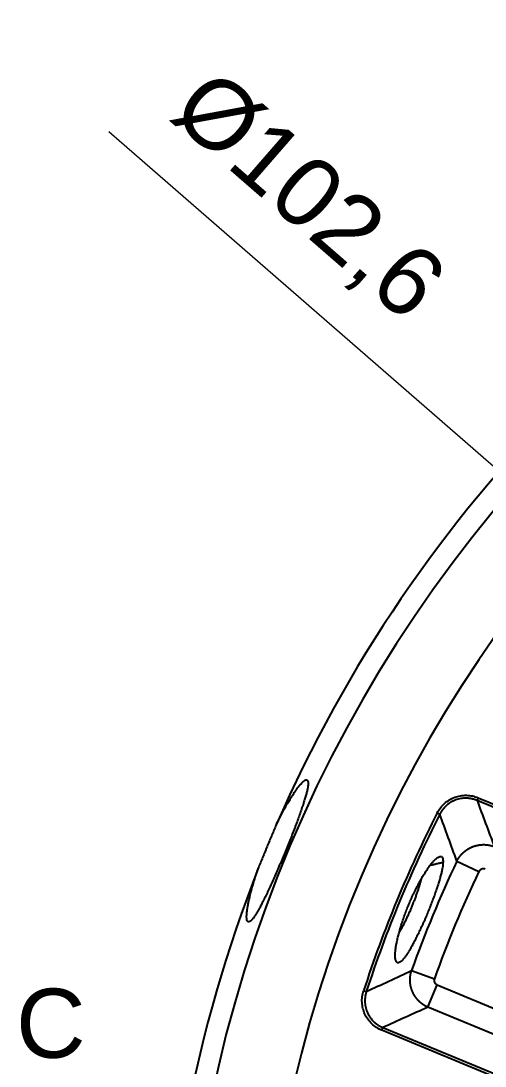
# Model space of a CAD drawing. Header units: millimetres. Extents: x 18 to 755, y 19 to 576.
# Drawn here: x 443.8 to 490.9, y 267.4 to 373.3 of the extents above; entities that cross this region are included whole.
import ezdxf

# ---------------------------------------------------------------- set-up
doc = ezdxf.new("R2010")
doc.units = ezdxf.units.MM
doc.layers.add('1', color=7, linetype='Continuous', true_color=0xffffff)
doc.styles.add('Arial', font='Arial')
doc.dimstyles.get("Standard").update_dxf_attribs({"dimtxt": 0.18, "dimasz": 0.18, "dimexe": 0.18, "dimexo": 0.0625, "dimgap": 0.09, "dimtad": 0, "dimtih": 1, "dimtoh": 1, "dimdec": 4, "dimzin": 0, "dimdsep": 46, "dimtxsty": 'Standard', "dimcen": 0.09, "dimadec": 0, "dimazin": 0, "dimtfac": 1, "dimtdec": 4, "dimtofl": 0, "dimtmove": 0, "dimatfit": 3, "dimfxl": 1, "dimtolj": 1, "dimtzin": 0, "dimarcsym": 0})

# ---------------------------------------------------------------- blocks, each defined once
blk = doc.blocks.new('_U10')
at = {"layer": '1', "color": 18, "linetype": 'Continuous', "lineweight": 13}
for p, q in [((558.47, 270.15), (452.72, 362.1)), ((635.91, 202.82), (558.47, 270.15)), ((635.91, 202.82), (563.75, 265.56))]:
    blk.add_line(p, q, dxfattribs=at)
at = {"layer": '1', "color": 18}
for points in [[(564.52, 266.44), (562.99, 264.68), (558.47, 270.15)], [(629.86, 206.53), (631.39, 208.29), (635.91, 202.82)]]:
    blk.add_solid(points, dxfattribs=at)
at = {"layer": 'Defpoints', "color": 0}
for p in [(558.47, 270.15), (635.91, 202.82)]:
    blk.add_point(p, dxfattribs=at)
at = {"layer": '1', "color": 18, "lineweight": -3, "insert": (463.32, 368.96), "char_height": 7, "attachment_point": 1, "rotation": 318.9921, "style": 'Arial'}
blk.add_mtext('\\A1;%%c102,6', dxfattribs=at)

msp = doc.modelspace()

# ---------------------------------------------------------------- linework, layer by layer
at = {"layer": '1', "color": 7, "lineweight": -3}
for p, q in [((490.16, 294.62), (490.05, 294.35)), ((490.16, 294.62), (521.94, 281.46)), ((521.83, 281.18), (490.05, 294.35)), ((486.02, 293.09), (486.28, 292.96)), ((488.01, 288.2), (490.24, 287.15)), ((483.42, 277.11), (485.74, 276.28)), ((485.07, 273.39), (486.01, 275.66)), ((486.01, 275.66), (545.82, 250.89)), ((478.55, 275.06), (478.83, 274.97)), ((544.88, 248.61), (485.07, 273.39)), ((480.4, 271.05), (480.51, 271.33)), ((480.51, 271.33), (512.29, 258.16)), ((512.18, 257.89), (480.4, 271.05))]:
    msp.add_line(p, q, dxfattribs=at)
for radius, start, end in [(136.86, 90, 270), (129, 90, 270), (139, 113.4805, 156.5195), (124.75, 153.015, 161.9868), (124.46, 153.015, 161.9868), (120.81, 154.653, 160.3488), (139, 158.4805, 201.5195), (118.35, 154.653, 160.3488)]:
    msp.add_arc((597.19, 236.48), radius, start, end, dxfattribs=at)
for points, knots in [([(472.9, 296.34), (472.91, 296.3), (472.92, 296.26), (472.94, 296.15), (472.94, 296.03), (472.92, 295.87), (472.9, 295.73), (472.9, 295.69), (472.88, 295.61), (472.88, 295.59), (472.87, 295.54), (472.86, 295.51), (472.84, 295.38), (472.78, 295.15), (472.71, 294.89), (472.64, 294.61), (472.59, 294.47), (472.52, 294.24), (472.5, 294.16), (472.46, 294.04), (472.45, 294), (472.42, 293.92), (472.41, 293.88), (472.34, 293.67), (472.22, 293.32), (472.09, 292.95), (471.95, 292.57), (471.88, 292.38), (471.77, 292.08), (471.73, 291.98), (471.67, 291.82), (471.65, 291.77), (471.62, 291.67), (471.6, 291.61), (471.5, 291.35), (471.33, 290.93), (471.16, 290.5), (470.99, 290.06), (470.9, 289.84), (470.79, 289.57), (470.76, 289.51), (470.72, 289.4), (470.65, 289.23), (470.58, 289.06), (470.44, 288.73), (470.26, 288.29), (470.07, 287.86), (469.93, 287.53), (469.89, 287.42), (469.82, 287.26), (469.8, 287.21), (469.75, 287.1), (469.73, 287.05), (469.61, 286.78), (469.52, 286.58), (469.34, 286.17), (469.16, 285.77), (468.98, 285.4), (468.87, 285.17), (468.85, 285.12), (468.81, 285.03), (468.79, 284.98), (468.72, 284.85), (468.68, 284.76), (468.56, 284.51), (468.39, 284.18), (468.24, 283.88), (468.13, 283.67), (468.07, 283.56), (468.02, 283.46), (467.98, 283.4), (467.97, 283.37), (467.88, 283.21), (467.81, 283.09), (467.68, 282.87), (467.55, 282.68), (467.44, 282.51), (467.36, 282.4), (467.33, 282.37), (467.29, 282.32), (467.28, 282.31), (467.26, 282.28), (467.24, 282.26), (467.18, 282.2), (467.09, 282.11), (467.02, 282.06), (466.98, 282.05)], [0, 0, 0, 0, 0.03125, 0.03125, 0.0625, 0.09375, 0.09375, 0.109375, 0.109375, 0.117187, 0.117187, 0.125, 0.125, 0.15625, 0.1875, 0.1875, 0.21875, 0.21875, 0.234375, 0.234375, 0.242187, 0.242187, 0.25, 0.25, 0.28125, 0.3125, 0.3125, 0.34375, 0.34375, 0.359375, 0.359375, 0.367187, 0.367187, 0.375, 0.375, 0.40625, 0.4375, 0.4375, 0.46875, 0.46875, 0.476562, 0.476562, 0.484375, 0.5, 0.5, 0.53125, 0.5625, 0.5625, 0.578125, 0.578125, 0.585937, 0.585937, 0.59375, 0.59375, 0.625, 0.625, 0.65625, 0.6875, 0.6875, 0.695313, 0.695313, 0.703125, 0.703125, 0.71875, 0.71875, 0.75, 0.78125, 0.78125, 0.796875, 0.804688, 0.804688, 0.8125, 0.8125, 0.84375, 0.84375, 0.875, 0.90625, 0.90625, 0.921875, 0.921875, 0.929687, 0.929687, 0.9375, 0.9375, 0.96875, 1, 1, 1, 1]), ([(469.7, 291.87), (469.8, 292.07), (469.89, 292.26), (470.08, 292.64), (470.27, 293), (470.46, 293.35), (470.6, 293.6), (470.67, 293.72), (470.73, 293.85), (470.78, 293.93), (470.8, 293.97), (470.92, 294.16), (471.01, 294.31), (471.18, 294.6), (471.35, 294.87), (471.51, 295.11), (471.63, 295.28), (471.67, 295.34), (471.72, 295.42), (471.74, 295.44), (471.78, 295.49), (471.8, 295.52), (471.89, 295.64), (471.96, 295.73), (472.09, 295.9), (472.22, 296.05), (472.33, 296.17), (472.41, 296.24), (472.44, 296.26), (472.48, 296.3), (472.49, 296.31), (472.51, 296.32), (472.52, 296.33), (472.58, 296.38), (472.62, 296.4), (472.7, 296.43), (472.77, 296.45), (472.82, 296.43), (472.87, 296.4), (472.89, 296.37), (472.9, 296.34)], [0, 0, 0, 0, 0.0625, 0.0625, 0.125, 0.1875, 0.1875, 0.21875, 0.234375, 0.234375, 0.25, 0.25, 0.3125, 0.3125, 0.375, 0.4375, 0.4375, 0.46875, 0.46875, 0.484375, 0.484375, 0.5, 0.5, 0.5625, 0.5625, 0.625, 0.6875, 0.6875, 0.71875, 0.71875, 0.734375, 0.734375, 0.75, 0.75, 0.8125, 0.8125, 0.875, 0.9375, 0.9375, 1, 1, 1, 1]), ([(486.02, 293.09), (486.11, 293.27), (486.22, 293.44), (486.47, 293.76), (486.6, 293.91), (486.91, 294.18), (487.07, 294.3), (487.41, 294.51), (487.6, 294.6), (487.98, 294.74), (488.17, 294.79), (488.57, 294.86), (488.78, 294.87), (489.18, 294.86), (489.38, 294.84), (489.78, 294.76), (489.97, 294.7), (490.16, 294.62)], [0, 0, 0, 0, 0.125, 0.125, 0.25, 0.25, 0.375, 0.375, 0.5, 0.5, 0.625, 0.625, 0.75, 0.75, 0.875, 0.875, 1, 1, 1, 1]), ([(490.05, 294.35), (490.04, 294.35), (490.02, 294.36), (490, 294.36), (489.98, 294.37), (489.95, 294.38), (489.93, 294.39), (489.9, 294.4), (489.88, 294.41), (489.86, 294.42), (489.83, 294.43), (489.81, 294.43), (489.79, 294.44), (489.76, 294.45), (489.74, 294.46), (489.71, 294.46), (489.69, 294.47), (489.67, 294.48), (489.64, 294.48), (489.62, 294.49), (489.59, 294.49), (489.57, 294.5), (489.55, 294.5), (489.52, 294.51), (489.5, 294.52), (489.48, 294.52), (489.45, 294.52), (489.43, 294.53), (489.4, 294.53), (489.38, 294.54), (489.36, 294.54), (489.33, 294.54), (489.31, 294.55), (489.29, 294.55), (489.26, 294.55), (489.24, 294.56), (489.22, 294.56), (489.2, 294.56), (489.17, 294.56), (489.15, 294.57), (489.13, 294.57), (489.11, 294.57), (489.08, 294.57), (489.06, 294.57), (489.04, 294.57), (489.02, 294.57), (488.99, 294.58), (488.89, 294.58), (488.69, 294.57), (488.42, 294.54), (488.15, 294.48), (487.89, 294.4), (487.64, 294.29), (487.39, 294.16), (487.16, 294.01), (487.01, 293.88), (486.91, 293.8), (486.88, 293.76), (486.84, 293.73), (486.81, 293.69), (486.77, 293.66), (486.74, 293.62), (486.71, 293.58), (486.67, 293.54), (486.64, 293.5), (486.61, 293.46), (486.57, 293.42), (486.54, 293.38), (486.51, 293.33), (486.48, 293.29), (486.45, 293.24), (486.42, 293.2), (486.39, 293.15), (486.36, 293.1), (486.34, 293.06), (486.31, 293.01), (486.29, 292.97), (486.28, 292.96)], [0, 0, 0, 0, 0.005809, 0.011607, 0.017393, 0.023167, 0.028928, 0.034677, 0.040413, 0.046136, 0.051845, 0.05754, 0.06322, 0.068886, 0.074536, 0.080171, 0.085791, 0.091394, 0.096981, 0.102551, 0.108104, 0.11364, 0.119158, 0.124658, 0.130139, 0.135602, 0.141046, 0.146471, 0.151876, 0.157261, 0.162626, 0.167971, 0.173295, 0.178598, 0.183879, 0.189139, 0.194378, 0.199594, 0.204787, 0.209959, 0.215107, 0.220232, 0.225334, 0.230412, 0.235466, 0.240496, 0.245502, 0.250483, 0.313708, 0.376574, 0.438826, 0.500224, 0.561607, 0.623859, 0.686739, 0.749991, 0.760912, 0.77195, 0.783101, 0.794364, 0.805735, 0.817213, 0.828793, 0.840475, 0.852253, 0.864126, 0.87609, 0.888141, 0.900278, 0.912495, 0.924791, 0.93716, 0.949601, 0.962109, 0.974681, 0.987312, 1, 1, 1, 1]), ([(469.7, 291.87), (469.62, 291.69), (469.47, 291.33), (469.24, 290.79), (469, 290.24), (468.85, 289.87), (468.75, 289.63), (468.73, 289.59), (468.7, 289.49), (468.68, 289.45), (468.62, 289.31), (468.58, 289.21), (468.47, 288.94), (468.32, 288.57), (468.09, 288.02), (467.95, 287.65), (467.88, 287.47)], [0, 0, 0, 0, 0.125, 0.25, 0.375, 0.5, 0.5, 0.53125, 0.53125, 0.5625, 0.5625, 0.625, 0.625, 0.75, 0.875, 1, 1, 1, 1]), ([(488.01, 288.2), (488.02, 288.21), (488.02, 288.23), (488.04, 288.25), (488.05, 288.27), (488.06, 288.3), (488.08, 288.32), (488.09, 288.35), (488.1, 288.37), (488.12, 288.39), (488.13, 288.42), (488.15, 288.44), (488.16, 288.46), (488.18, 288.49), (488.19, 288.51), (488.21, 288.53), (488.22, 288.56), (488.24, 288.58), (488.25, 288.6), (488.27, 288.62), (488.29, 288.65), (488.3, 288.67), (488.32, 288.69), (488.34, 288.71), (488.35, 288.73), (488.37, 288.75), (488.39, 288.77), (488.41, 288.8), (488.42, 288.82), (488.44, 288.84), (488.46, 288.86), (488.48, 288.88), (488.5, 288.9), (488.51, 288.92), (488.53, 288.94), (488.55, 288.96), (488.57, 288.98), (488.59, 288.99), (488.61, 289.01), (488.63, 289.03), (488.65, 289.05), (488.67, 289.07), (488.69, 289.09), (488.71, 289.1), (488.73, 289.12), (488.75, 289.14), (488.77, 289.16), (488.79, 289.17), (488.81, 289.19), (488.83, 289.21), (488.85, 289.22), (488.87, 289.24), (488.89, 289.25), (488.91, 289.27), (488.93, 289.29), (488.96, 289.3), (488.98, 289.32), (489, 289.33), (489.02, 289.35), (489.04, 289.36), (489.06, 289.37), (489.08, 289.39), (489.11, 289.4), (489.13, 289.41), (489.15, 289.43), (489.17, 289.44), (489.19, 289.45), (489.21, 289.47), (489.24, 289.48), (489.26, 289.49), (489.28, 289.5), (489.3, 289.51), (489.32, 289.53), (489.35, 289.54), (489.37, 289.55), (489.39, 289.56), (489.41, 289.57), (489.43, 289.58), (489.46, 289.59), (489.48, 289.6), (489.5, 289.61), (489.52, 289.62), (489.54, 289.63), (489.57, 289.64), (489.59, 289.65), (489.61, 289.66), (489.64, 289.67), (489.67, 289.68), (489.71, 289.69), (489.75, 289.71), (489.8, 289.72), (489.84, 289.74), (489.88, 289.75), (489.93, 289.76), (489.97, 289.77), (490.02, 289.78), (490.06, 289.79), (490.11, 289.8), (490.15, 289.81), (490.2, 289.82), (490.24, 289.83), (490.29, 289.84), (490.34, 289.84), (490.39, 289.85), (490.43, 289.85), (490.48, 289.86), (490.53, 289.86), (490.58, 289.86), (490.63, 289.87), (490.68, 289.87), (490.73, 289.87), (490.78, 289.87), (490.83, 289.87), (490.88, 289.86), (490.93, 289.86), (490.98, 289.86), (491.03, 289.85), (491.08, 289.85), (491.13, 289.84), (491.18, 289.83), (491.23, 289.83), (491.28, 289.82), (491.33, 289.81), (491.38, 289.8), (491.42, 289.79), (491.47, 289.77), (491.52, 289.76), (491.57, 289.75), (491.62, 289.73), (491.67, 289.72), (491.72, 289.7), (491.76, 289.68), (491.8, 289.67), (491.81, 289.67)], [0, 0, 0, 0, 0.006177, 0.012357, 0.018539, 0.024722, 0.030908, 0.037094, 0.043281, 0.049469, 0.055656, 0.061844, 0.068031, 0.074216, 0.080401, 0.086583, 0.092764, 0.098942, 0.105117, 0.11129, 0.117458, 0.123623, 0.129783, 0.135939, 0.14209, 0.148236, 0.154376, 0.16051, 0.166637, 0.172758, 0.178872, 0.184979, 0.191077, 0.197168, 0.20325, 0.209323, 0.215387, 0.221442, 0.227486, 0.233521, 0.239545, 0.245559, 0.251561, 0.257552, 0.263531, 0.269498, 0.275452, 0.281394, 0.287323, 0.293238, 0.29914, 0.305028, 0.310901, 0.31676, 0.322604, 0.328434, 0.334247, 0.340045, 0.345828, 0.351593, 0.357343, 0.363076, 0.368791, 0.37449, 0.38017, 0.385833, 0.391478, 0.397105, 0.402714, 0.408303, 0.413874, 0.419425, 0.424957, 0.430469, 0.435962, 0.441434, 0.446887, 0.452318, 0.457729, 0.46312, 0.468489, 0.473837, 0.479163, 0.484468, 0.489751, 0.495013, 0.500252, 0.509941, 0.519704, 0.529542, 0.539452, 0.549434, 0.559485, 0.569606, 0.579795, 0.59005, 0.60037, 0.610753, 0.621198, 0.631704, 0.642269, 0.652891, 0.663569, 0.6743, 0.685083, 0.695917, 0.706799, 0.717728, 0.728702, 0.739718, 0.750775, 0.76187, 0.773003, 0.784169, 0.795369, 0.806598, 0.817856, 0.82914, 0.840447, 0.851777, 0.863125, 0.874491, 0.885872, 0.897265, 0.908669, 0.92008, 0.931498, 0.942919, 0.954342, 0.965763, 0.977182, 0.988595, 1, 1, 1, 1]), ([(481.76, 278.51), (481.75, 278.59), (481.75, 278.68), (481.76, 278.87), (481.77, 278.97), (481.79, 279.19), (481.8, 279.31), (481.83, 279.5), (481.84, 279.56), (481.86, 279.66), (481.86, 279.69), (481.88, 279.76), (481.91, 279.93), (481.94, 280.1), (482.01, 280.4), (482.05, 280.55), (482.13, 280.86), (482.17, 281.02), (482.23, 281.23), (482.24, 281.27), (482.26, 281.35), (482.3, 281.48), (482.39, 281.78), (482.48, 282.03), (482.6, 282.38), (482.66, 282.56), (482.76, 282.83), (482.79, 282.92), (482.86, 283.1), (482.89, 283.19), (483, 283.46), (483.07, 283.64), (483.22, 283.99), (483.29, 284.17), (483.41, 284.43), (483.47, 284.56), (483.53, 284.69), (483.57, 284.78), (483.59, 284.82), (483.69, 285.04), (483.78, 285.21), (483.94, 285.53), (484.02, 285.69), (484.19, 286), (484.27, 286.16), (484.38, 286.34), (484.4, 286.38), (484.44, 286.45), (484.5, 286.56), (484.64, 286.8), (484.77, 286.99), (484.92, 287.24), (485, 287.36), (485.1, 287.49), (485.12, 287.52), (485.16, 287.57), (485.18, 287.6), (485.23, 287.68), (485.27, 287.73), (485.38, 287.87), (485.52, 288.05), (485.66, 288.2), (485.75, 288.3), (485.8, 288.35), (485.84, 288.39), (485.87, 288.42), (485.89, 288.43), (485.96, 288.49), (486.02, 288.53), (486.12, 288.6), (486.17, 288.63), (486.26, 288.66), (486.3, 288.67), (486.35, 288.68), (486.36, 288.68), (486.37, 288.68), (486.38, 288.67), (486.41, 288.67), (486.42, 288.66), (486.47, 288.64), (486.5, 288.62), (486.54, 288.56), (486.56, 288.52), (486.58, 288.45), (486.59, 288.41), (486.59, 288.36), (486.6, 288.33), (486.6, 288.32), (486.61, 288.24), (486.61, 288.17), (486.61, 288.09)], [0, 0, 0, 0, 0.03125, 0.03125, 0.0625, 0.0625, 0.09375, 0.09375, 0.109375, 0.109375, 0.117188, 0.117188, 0.125, 0.15625, 0.15625, 0.1875, 0.1875, 0.21875, 0.21875, 0.226563, 0.226563, 0.234375, 0.25, 0.28125, 0.28125, 0.3125, 0.3125, 0.328125, 0.328125, 0.34375, 0.34375, 0.375, 0.375, 0.40625, 0.40625, 0.421875, 0.429687, 0.429687, 0.4375, 0.4375, 0.46875, 0.46875, 0.5, 0.5, 0.53125, 0.53125, 0.539062, 0.539062, 0.546875, 0.5625, 0.59375, 0.59375, 0.625, 0.625, 0.632812, 0.632812, 0.640625, 0.640625, 0.65625, 0.65625, 0.6875, 0.71875, 0.71875, 0.734375, 0.742187, 0.742187, 0.75, 0.75, 0.78125, 0.78125, 0.8125, 0.8125, 0.84375, 0.84375, 0.851562, 0.851562, 0.859375, 0.859375, 0.875, 0.875, 0.90625, 0.90625, 0.9375, 0.9375, 0.953125, 0.960937, 0.960937, 0.96875, 0.96875, 1, 1, 1, 1]), ([(466.98, 282.05), (466.94, 282.03), (466.91, 282.03), (466.86, 282.03), (466.81, 282.06), (466.77, 282.12), (466.74, 282.2), (466.73, 282.25), (466.72, 282.32), (466.71, 282.33), (466.71, 282.36), (466.71, 282.41), (466.7, 282.46), (466.7, 282.57), (466.7, 282.74), (466.72, 282.93), (466.74, 283.14), (466.76, 283.25), (466.78, 283.41), (466.78, 283.44), (466.79, 283.5), (466.8, 283.53), (466.82, 283.63), (466.83, 283.7), (466.87, 283.9), (466.92, 284.18), (467, 284.49), (467.07, 284.82), (467.12, 284.99), (467.17, 285.2), (467.19, 285.25), (467.21, 285.34), (467.22, 285.38), (467.26, 285.52), (467.29, 285.61), (467.37, 285.89), (467.48, 286.26), (467.61, 286.66), (467.74, 287.06), (467.81, 287.26), (467.88, 287.47)], [0, 0, 0, 0, 0.0625, 0.0625, 0.125, 0.1875, 0.1875, 0.25, 0.25, 0.265625, 0.265625, 0.28125, 0.3125, 0.3125, 0.375, 0.4375, 0.4375, 0.5, 0.5, 0.515625, 0.515625, 0.53125, 0.53125, 0.5625, 0.5625, 0.625, 0.6875, 0.6875, 0.75, 0.75, 0.765625, 0.765625, 0.78125, 0.78125, 0.8125, 0.8125, 0.875, 0.9375, 0.9375, 1, 1, 1, 1]), ([(486.61, 288.09), (486.6, 288.01), (486.6, 287.92), (486.58, 287.74), (486.56, 287.64), (486.53, 287.42), (486.5, 287.31), (486.46, 287.13), (486.45, 287.06), (486.42, 286.93), (486.4, 286.87), (486.35, 286.67), (486.31, 286.53), (486.23, 286.24), (486.19, 286.1), (486.11, 285.87), (486.09, 285.79), (486.05, 285.67), (486.04, 285.63), (486.01, 285.55), (486, 285.51), (485.93, 285.3), (485.87, 285.14), (485.76, 284.8), (485.69, 284.63), (485.57, 284.29), (485.5, 284.11), (485.41, 283.89), (485.4, 283.84), (485.36, 283.75), (485.34, 283.71), (485.29, 283.57), (485.26, 283.48), (485.15, 283.22), (485.08, 283.04), (484.93, 282.68), (484.85, 282.51), (484.74, 282.24), (484.7, 282.15), (484.64, 282.02), (484.62, 281.98), (484.58, 281.89), (484.56, 281.85), (484.47, 281.63), (484.39, 281.46), (484.24, 281.13), (484.16, 280.97), (484, 280.65), (483.93, 280.5), (483.81, 280.27), (483.77, 280.19), (483.7, 280.05), (483.59, 279.84), (483.48, 279.64), (483.33, 279.38), (483.26, 279.26), (483.18, 279.12), (483.16, 279.09), (483.13, 279.04), (483.11, 279.01), (483.06, 278.93), (483.02, 278.88), (482.93, 278.73), (482.86, 278.63), (482.74, 278.47), (482.68, 278.39), (482.59, 278.29), (482.57, 278.25), (482.51, 278.19), (482.48, 278.16), (482.4, 278.08), (482.35, 278.04), (482.26, 277.97), (482.22, 277.94), (482.13, 277.91), (482.09, 277.9), (482.05, 277.89), (482.04, 277.89), (482.02, 277.9), (482.01, 277.9), (481.99, 277.9), (481.97, 277.91), (481.93, 277.93), (481.9, 277.96), (481.85, 278.02), (481.83, 278.06), (481.81, 278.14), (481.8, 278.16), (481.79, 278.22), (481.78, 278.25), (481.77, 278.35), (481.76, 278.43), (481.76, 278.51)], [0, 0, 0, 0, 0.03125, 0.03125, 0.0625, 0.0625, 0.09375, 0.09375, 0.109375, 0.109375, 0.125, 0.125, 0.15625, 0.15625, 0.1875, 0.1875, 0.203125, 0.203125, 0.210937, 0.210937, 0.21875, 0.21875, 0.25, 0.25, 0.28125, 0.28125, 0.3125, 0.3125, 0.320312, 0.320312, 0.328125, 0.328125, 0.34375, 0.34375, 0.375, 0.375, 0.40625, 0.40625, 0.421875, 0.421875, 0.429687, 0.429687, 0.4375, 0.4375, 0.46875, 0.46875, 0.5, 0.5, 0.53125, 0.53125, 0.546875, 0.546875, 0.5625, 0.59375, 0.59375, 0.625, 0.625, 0.632812, 0.632812, 0.640625, 0.640625, 0.65625, 0.65625, 0.6875, 0.6875, 0.71875, 0.71875, 0.734375, 0.734375, 0.75, 0.75, 0.78125, 0.78125, 0.8125, 0.8125, 0.84375, 0.84375, 0.851563, 0.851563, 0.859375, 0.859375, 0.875, 0.875, 0.90625, 0.90625, 0.9375, 0.9375, 0.953125, 0.953125, 0.96875, 0.96875, 1, 1, 1, 1]), ([(490.87, 287.39), (490.75, 287.44), (490.62, 287.44), (490.39, 287.35), (490.29, 287.26), (490.24, 287.15)], [0, 0, 0, 0, 0.5, 0.5, 1, 1, 1, 1]), ([(482.15, 280.93), (482.2, 281.01), (482.25, 281.09), (482.35, 281.27), (482.4, 281.36), (482.47, 281.48), (482.48, 281.51), (482.51, 281.56), (482.52, 281.58), (482.56, 281.66), (482.59, 281.71), (482.67, 281.86), (482.72, 281.97), (482.83, 282.18), (482.88, 282.29), (482.99, 282.52), (483.04, 282.63), (483.11, 282.78), (483.12, 282.81), (483.15, 282.87), (483.19, 282.95), (483.23, 283.04), (483.31, 283.22), (483.36, 283.34), (483.46, 283.57), (483.51, 283.69), (483.58, 283.87), (483.6, 283.93), (483.64, 284.02), (483.65, 284.05), (483.67, 284.11), (483.69, 284.14), (483.74, 284.3), (483.79, 284.41), (483.88, 284.65), (483.92, 284.77), (484, 285), (484.04, 285.11), (484.1, 285.28), (484.11, 285.34), (484.15, 285.45), (484.17, 285.51), (484.22, 285.67), (484.25, 285.78), (484.31, 285.99), (484.34, 286.09), (484.38, 286.27), (484.4, 286.34), (484.42, 286.41)], [0, 0, 0, 0, 0.056921, 0.056921, 0.11687, 0.11687, 0.131857, 0.131857, 0.146844, 0.146844, 0.176818, 0.176818, 0.236766, 0.236766, 0.296715, 0.296715, 0.356663, 0.356663, 0.37165, 0.37165, 0.386638, 0.416612, 0.416612, 0.47656, 0.47656, 0.536509, 0.536509, 0.566483, 0.566483, 0.58147, 0.58147, 0.596457, 0.596457, 0.656406, 0.656406, 0.716354, 0.716354, 0.776302, 0.776302, 0.806277, 0.806277, 0.836251, 0.836251, 0.896199, 0.896199, 0.956148, 0.956148, 1, 1, 1, 1]), ([(485.07, 273.39), (485.06, 273.39), (485.04, 273.4), (485.02, 273.41), (484.99, 273.42), (484.97, 273.43), (484.95, 273.45), (484.92, 273.46), (484.9, 273.47), (484.87, 273.48), (484.85, 273.5), (484.82, 273.51), (484.8, 273.52), (484.78, 273.54), (484.75, 273.55), (484.73, 273.57), (484.71, 273.58), (484.68, 273.59), (484.66, 273.61), (484.64, 273.62), (484.61, 273.64), (484.59, 273.65), (484.57, 273.67), (484.55, 273.69), (484.52, 273.7), (484.5, 273.72), (484.48, 273.73), (484.46, 273.75), (484.44, 273.77), (484.41, 273.78), (484.39, 273.8), (484.37, 273.82), (484.35, 273.84), (484.33, 273.85), (484.31, 273.87), (484.29, 273.89), (484.27, 273.91), (484.25, 273.93), (484.23, 273.94), (484.21, 273.96), (484.19, 273.98), (484.17, 274), (484.15, 274.02), (484.13, 274.04), (484.12, 274.06), (484.1, 274.08), (484.08, 274.1), (484.06, 274.12), (484.04, 274.14), (484.03, 274.16), (484.01, 274.18), (483.99, 274.2), (483.97, 274.22), (483.96, 274.24), (483.94, 274.26), (483.92, 274.28), (483.91, 274.3), (483.89, 274.32), (483.88, 274.34), (483.86, 274.36), (483.85, 274.38), (483.83, 274.4), (483.82, 274.42), (483.8, 274.44), (483.79, 274.46), (483.77, 274.48), (483.76, 274.51), (483.75, 274.53), (483.73, 274.55), (483.72, 274.57), (483.71, 274.59), (483.69, 274.61), (483.68, 274.63), (483.67, 274.65), (483.66, 274.68), (483.65, 274.7), (483.63, 274.72), (483.62, 274.74), (483.61, 274.76), (483.6, 274.78), (483.59, 274.8), (483.58, 274.83), (483.57, 274.85), (483.56, 274.87), (483.55, 274.89), (483.54, 274.91), (483.53, 274.94), (483.51, 274.97), (483.49, 275.01), (483.48, 275.05), (483.46, 275.1), (483.45, 275.14), (483.43, 275.18), (483.42, 275.22), (483.4, 275.27), (483.39, 275.31), (483.38, 275.35), (483.36, 275.4), (483.35, 275.44), (483.34, 275.49), (483.33, 275.54), (483.32, 275.58), (483.31, 275.63), (483.31, 275.68), (483.3, 275.73), (483.29, 275.77), (483.29, 275.82), (483.28, 275.87), (483.28, 275.92), (483.27, 275.97), (483.27, 276.02), (483.27, 276.07), (483.27, 276.12), (483.27, 276.17), (483.27, 276.22), (483.27, 276.27), (483.27, 276.32), (483.27, 276.37), (483.28, 276.42), (483.28, 276.47), (483.29, 276.52), (483.29, 276.57), (483.3, 276.62), (483.31, 276.67), (483.32, 276.72), (483.33, 276.77), (483.34, 276.82), (483.35, 276.87), (483.36, 276.92), (483.37, 276.97), (483.39, 277.01), (483.4, 277.06), (483.41, 277.09), (483.42, 277.11)], [0, 0, 0, 0, 0.006177, 0.012356, 0.018538, 0.024721, 0.030906, 0.037092, 0.043279, 0.049466, 0.055654, 0.061841, 0.068027, 0.074213, 0.080397, 0.086579, 0.09276, 0.098938, 0.105113, 0.111285, 0.117453, 0.123618, 0.129778, 0.135934, 0.142085, 0.14823, 0.15437, 0.160504, 0.166631, 0.172752, 0.178866, 0.184972, 0.191071, 0.197161, 0.203243, 0.209316, 0.21538, 0.221435, 0.22748, 0.233514, 0.239538, 0.245552, 0.251554, 0.257545, 0.263524, 0.269491, 0.275445, 0.281387, 0.287316, 0.293231, 0.299133, 0.305021, 0.310895, 0.316754, 0.322598, 0.328427, 0.334241, 0.340039, 0.345822, 0.351588, 0.357337, 0.36307, 0.368786, 0.374484, 0.380165, 0.385829, 0.391474, 0.397101, 0.402709, 0.408299, 0.41387, 0.419421, 0.424953, 0.430466, 0.435959, 0.441431, 0.446884, 0.452316, 0.457727, 0.463118, 0.468487, 0.473835, 0.479162, 0.484467, 0.489751, 0.495012, 0.500252, 0.50994, 0.519703, 0.52954, 0.53945, 0.549431, 0.559483, 0.569603, 0.579791, 0.590046, 0.600365, 0.610748, 0.621193, 0.631699, 0.642263, 0.652885, 0.663562, 0.674294, 0.685077, 0.695911, 0.706793, 0.717721, 0.728695, 0.739711, 0.750768, 0.761863, 0.772996, 0.784163, 0.795362, 0.806592, 0.81785, 0.829134, 0.840441, 0.851771, 0.86312, 0.874486, 0.885867, 0.89726, 0.908664, 0.920077, 0.931495, 0.942916, 0.954339, 0.965762, 0.97718, 0.988594, 1, 1, 1, 1]), ([(485.74, 276.28), (485.69, 276.16), (485.7, 276.03), (485.8, 275.8), (485.9, 275.71), (486.01, 275.66)], [0, 0, 0, 0, 0.5, 0.5, 1, 1, 1, 1]), ([(480.4, 271.05), (480.21, 271.13), (480.03, 271.23), (479.7, 271.45), (479.54, 271.57), (479.24, 271.85), (479.11, 272), (478.87, 272.33), (478.77, 272.51), (478.6, 272.88), (478.54, 273.07), (478.44, 273.46), (478.41, 273.66), (478.38, 274.06), (478.39, 274.26), (478.44, 274.67), (478.49, 274.87), (478.55, 275.06)], [0, 0, 0, 0, 0.125, 0.125, 0.25, 0.25, 0.375, 0.375, 0.5, 0.5, 0.625, 0.625, 0.75, 0.75, 0.875, 0.875, 1, 1, 1, 1]), ([(478.83, 274.97), (478.83, 274.96), (478.83, 274.95), (478.82, 274.92), (478.81, 274.9), (478.8, 274.87), (478.8, 274.85), (478.79, 274.82), (478.78, 274.8), (478.78, 274.77), (478.77, 274.75), (478.77, 274.73), (478.76, 274.7), (478.75, 274.68), (478.75, 274.65), (478.74, 274.63), (478.74, 274.6), (478.73, 274.58), (478.73, 274.55), (478.73, 274.53), (478.72, 274.51), (478.72, 274.48), (478.71, 274.46), (478.71, 274.43), (478.71, 274.41), (478.7, 274.39), (478.7, 274.36), (478.7, 274.34), (478.7, 274.31), (478.7, 274.29), (478.69, 274.27), (478.69, 274.24), (478.69, 274.22), (478.69, 274.2), (478.69, 274.17), (478.69, 274.15), (478.69, 274.13), (478.68, 274.1), (478.68, 274.08), (478.68, 274.06), (478.68, 274.04), (478.68, 274.01), (478.68, 273.99), (478.68, 273.97), (478.69, 273.95), (478.69, 273.92), (478.69, 273.9), (478.69, 273.79), (478.71, 273.6), (478.77, 273.33), (478.85, 273.07), (478.95, 272.81), (479.07, 272.57), (479.22, 272.34), (479.39, 272.12), (479.53, 271.98), (479.63, 271.89), (479.66, 271.86), (479.7, 271.82), (479.74, 271.79), (479.78, 271.76), (479.82, 271.73), (479.86, 271.7), (479.9, 271.67), (479.94, 271.64), (479.98, 271.61), (480.03, 271.58), (480.07, 271.55), (480.12, 271.52), (480.17, 271.5), (480.21, 271.47), (480.26, 271.44), (480.31, 271.42), (480.36, 271.39), (480.41, 271.37), (480.46, 271.35), (480.5, 271.33), (480.51, 271.33)], [0, 0, 0, 0, 0.00581, 0.011608, 0.017395, 0.02317, 0.028932, 0.034682, 0.040418, 0.046141, 0.051851, 0.057546, 0.063227, 0.068893, 0.074544, 0.080179, 0.085799, 0.091402, 0.096989, 0.102559, 0.108113, 0.113648, 0.119166, 0.124666, 0.130148, 0.13561, 0.141054, 0.146479, 0.151884, 0.157269, 0.162634, 0.167978, 0.173302, 0.178605, 0.183886, 0.189146, 0.194383, 0.199599, 0.204792, 0.209963, 0.215111, 0.220235, 0.225337, 0.230414, 0.235468, 0.240497, 0.245503, 0.250483, 0.313717, 0.376586, 0.438835, 0.500224, 0.561617, 0.623872, 0.686748, 0.749991, 0.760914, 0.771952, 0.783105, 0.794369, 0.805741, 0.817219, 0.828801, 0.840482, 0.852261, 0.864134, 0.876098, 0.88815, 0.900286, 0.912503, 0.924798, 0.937167, 0.949607, 0.962113, 0.974684, 0.987314, 1, 1, 1, 1])]:
    msp.add_open_spline(points, degree=3, knots=knots, dxfattribs=at)
for points, degree in [([(490.05, 294.35), (490.62, 292.79), (491.21, 291.23), (491.81, 289.67)], 3), ([(488.01, 288.2), (487.42, 289.79), (486.85, 291.38), (486.28, 292.96)], 3), ([(485.33, 287.79), (486.61, 288.09)], 1), ([(478.83, 274.97), (480.35, 275.69), (481.87, 276.4), (483.42, 277.11)], 3), ([(485.07, 273.39), (483.54, 272.71), (482.02, 272.02), (480.51, 271.33)], 3)]:
    msp.add_open_spline(points, degree=degree, dxfattribs=at)

# ---------------------------------------------------------------- texts
at = {"layer": '1', "color": 7, "lineweight": -3, "insert": (443.32, 268.17), "char_height": 7, "attachment_point": 7, "line_spacing_factor": 1.047437, "style": 'Arial'}
msp.add_mtext('\\fArial|b0|i0;\\W1.0000;C', dxfattribs=at)

# ---------------------------------------------------------------- dimensions: what is measured, and where the dimension line sits
at = {"layer": '1', "color": 7, "lineweight": -3}
dim = msp.add_diameter_dim_2p(p1=(635.91, 202.82), p2=(558.47, 270.15), dimstyle='Standard', override={"dimtxt": 7, "dimasz": 7, "dimexe": 2, "dimexo": 0, "dimgap": 3.5, "dimtad": 1, "dimtih": 0, "dimtoh": 0, "dimdec": 1, "dimlfac": 1, "dimzin": 8, "dimdsep": 44, "dimlunit": 2, "dimpost": '%%c<>', "dimtxsty": 'Arial', "dimsah": 1, "dimse1": 0, "dimse2": 0, "dimsd1": 0, "dimsd2": 0, "dimclrd": 18, "dimclre": 18, "dimclrt": 18, "dimtol": 0, "dimtm": -0.1, "dimtfac": 1, "dimtdec": 2, "dimtofl": 1, "dimtmove": 0, "dimatfit": 2, "dimtzin": 8, "dimlwd": 13, "dimlwe": 13}, dxfattribs=at)
dim.commit()
dim.dimension.update_dxf_attribs({"geometry": '_U10', "text_midpoint": (467.14, 349.57), "dimtype": 163})

doc.saveas('drawing.dxf')
